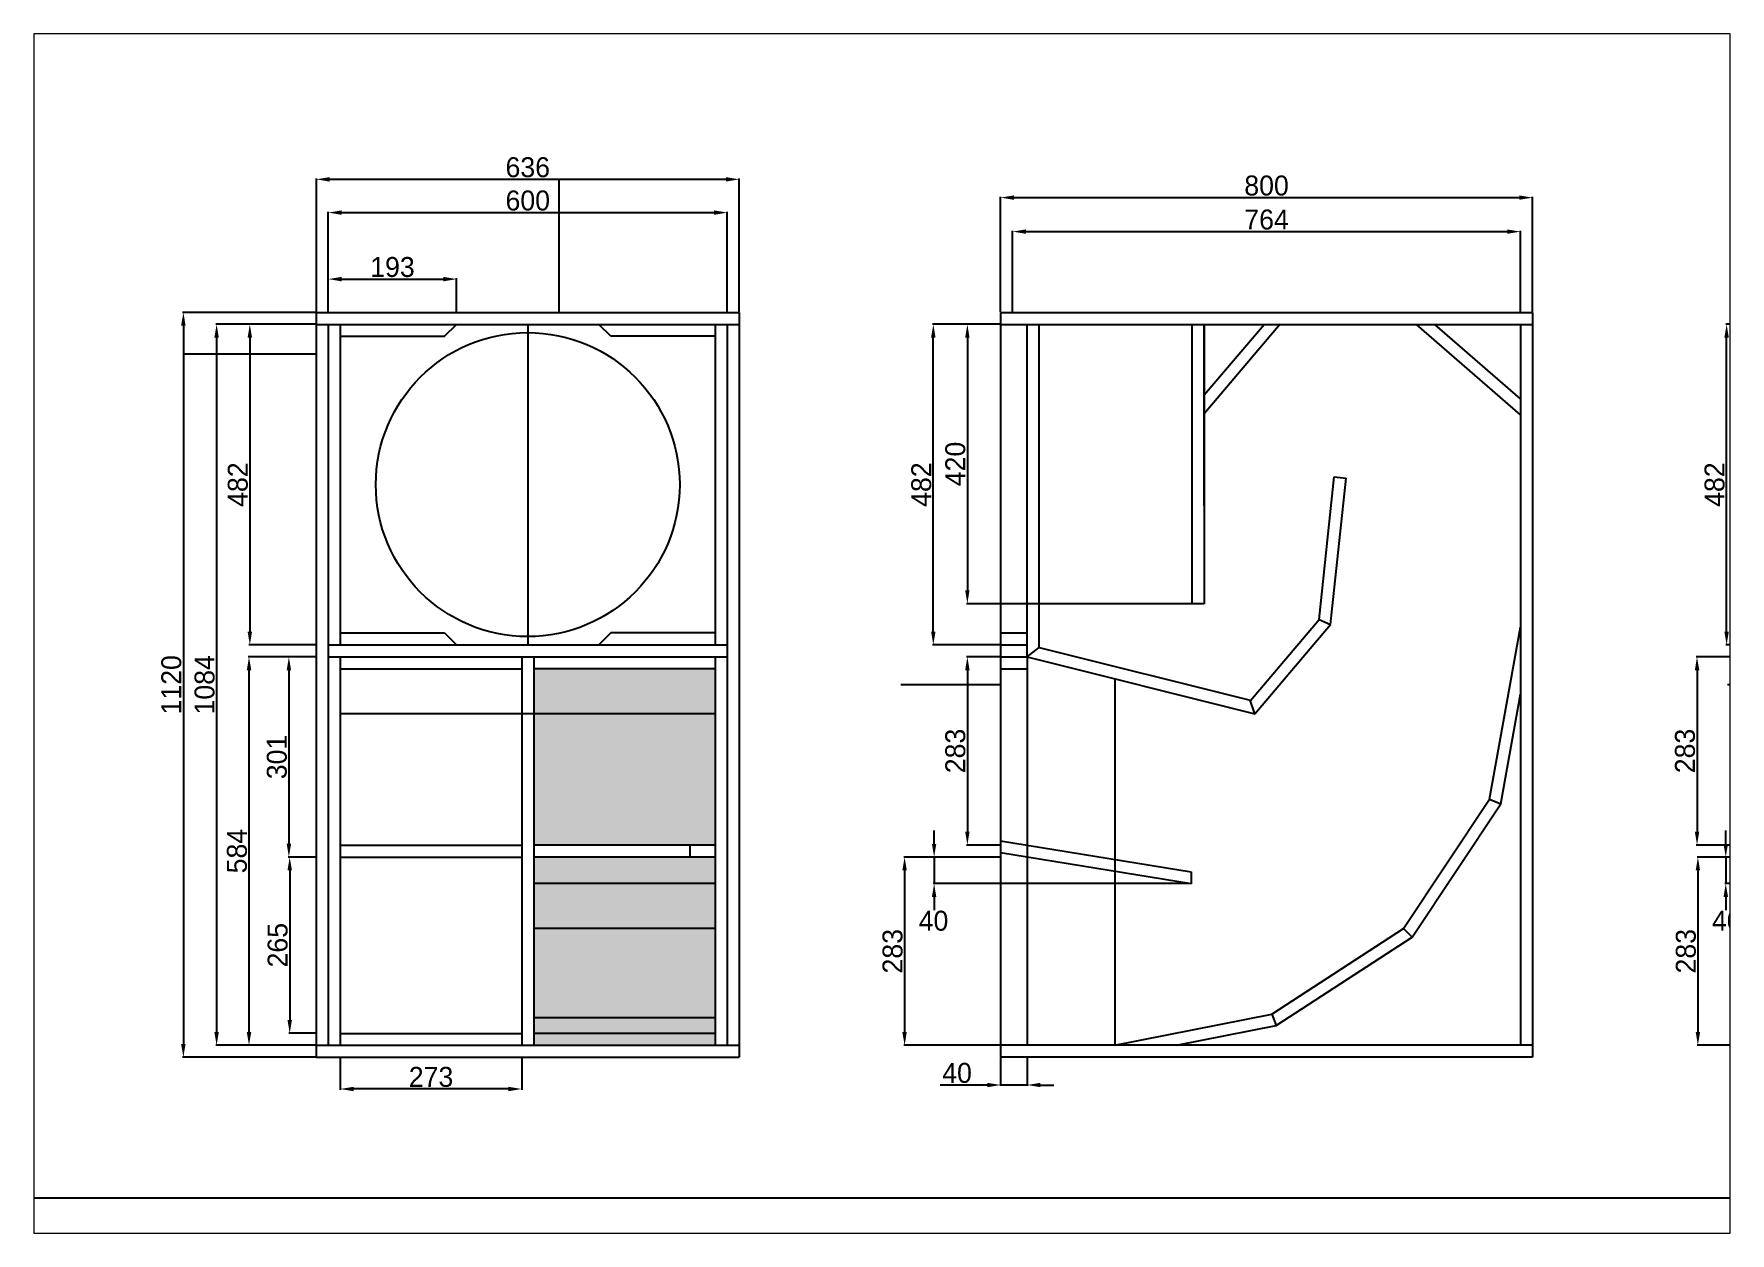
# Paper-space layout 'Layout1' of a CAD drawing. Header units: millimetres. Extents: x 30 to 267, y 21 to 189.
# The model-space entities are those that its viewports show. They can reach past a viewport. Long polylines and large blocks are cut down to what shows.
import ezdxf

# ---------------------------------------------------------------- set-up
doc = ezdxf.new("R2010")
doc.units = ezdxf.units.MM
for name, pattern in [('ACAD_ISO02W100', [15, 12, -3]), ('ACAD_ISO04W100', [30, 24, -3, 0, -3]), ('HIDDEN', [9.525, 6.35, -3.175])]:
    doc.linetypes.add(name, pattern=pattern)
doc.layers.add('Interior', color=7, linetype='HIDDEN')
doc.layers.add('Linhas apoio', color=8, linetype='ACAD_ISO04W100', transparency=0.3)
doc.dimstyles.new('roy-1', dxfattribs={"dimtxt": 30, "dimasz": 20, "dimexe": 1.25, "dimexo": 0.625, "dimgap": 3, "dimtad": 3, "dimtoh": 1, "dimdec": 0, "dimtxsty": 'Standard', "dimcen": 2.5, "dimadec": 0, "dimazin": 0, "dimtfac": 1, "dimtdec": 0, "dimtmove": 0, "dimatfit": 2, "dimfxl": 1, "dimarcsym": 0})

# ---------------------------------------------------------------- blocks, each defined once
blk = doc.blocks.new('*D252')
at = {"layer": 'Defpoints', "color": 0, "transparency": 16777216}
for p in [(10807.3, -877.7), (10607.3, -1997.7), (10807.3, -1997.7)]:
    blk.add_point(p, dxfattribs=at)
at = {"layer": 'Linhas apoio', "color": 0, "linetype": 'ACAD_ISO04W100', "lineweight": -2, "transparency": 16777216}
for p, q in [((10806.6, -877.7), (10606, -877.7)), ((10607.3, -897.7), (10607.3, -1977.7)), ((10806.6, -1997.7), (10606, -1997.7))]:
    blk.add_line(p, q, dxfattribs=at)
at = {"layer": 'Linhas apoio', "color": 0, "transparency": 16777216}
for points in [[(10603.9, -897.7), (10610.6, -897.7), (10607.3, -877.7)], [(10603.9, -1977.7), (10610.6, -1977.7), (10607.3, -1997.7)]]:
    blk.add_solid(points, dxfattribs=at)
at = {"layer": 'Linhas apoio', "color": 0, "transparency": 16777216, "insert": (10589.3, -1437.7), "char_height": 30, "attachment_point": 5, "rotation": 90}
blk.add_mtext('1120', dxfattribs=at)
blk = doc.blocks.new('*D253')
at = {"layer": 'Defpoints', "color": 0, "transparency": 16777216}
for p in [(10807.3, -895.7), (10657.3, -1979.7), (10807.3, -1979.7)]:
    blk.add_point(p, dxfattribs=at)
at = {"layer": 'Linhas apoio', "color": 0, "linetype": 'ACAD_ISO04W100', "lineweight": -2, "transparency": 16777216}
for p, q in [((10806.6, -895.7), (10656, -895.7)), ((10657.3, -915.7), (10657.3, -1959.7)), ((10806.6, -1979.7), (10656, -1979.7))]:
    blk.add_line(p, q, dxfattribs=at)
at = {"layer": 'Linhas apoio', "color": 0, "transparency": 16777216}
for points in [[(10653.9, -915.7), (10660.6, -915.7), (10657.3, -895.7)], [(10653.9, -1959.7), (10660.6, -1959.7), (10657.3, -1979.7)]]:
    blk.add_solid(points, dxfattribs=at)
at = {"layer": 'Linhas apoio', "color": 0, "transparency": 16777216, "insert": (10639.3, -1437.7), "char_height": 30, "attachment_point": 5, "rotation": 90}
blk.add_mtext('1084', dxfattribs=at)
blk = doc.blocks.new('*D258')
at = {"layer": 'Defpoints', "color": 0, "transparency": 16777216}
for p in [(11443.3, -677.7), (10807.3, -877.7), (11443.3, -877.7)]:
    blk.add_point(p, dxfattribs=at)
at = {"layer": 'Linhas apoio', "color": 0, "linetype": 'ACAD_ISO04W100', "lineweight": -2, "transparency": 16777216}
for p, q in [((10807.3, -877.1), (10807.3, -676.5)), ((10827.3, -677.7), (11423.3, -677.7)), ((11443.3, -877.1), (11443.3, -676.5))]:
    blk.add_line(p, q, dxfattribs=at)
at = {"layer": 'Linhas apoio', "color": 0, "transparency": 16777216}
for points in [[(10827.3, -674.4), (10827.3, -681.1), (10807.3, -677.7)], [(11423.3, -674.4), (11423.3, -681.1), (11443.3, -677.7)]]:
    blk.add_solid(points, dxfattribs=at)
at = {"layer": 'Linhas apoio', "color": 0, "transparency": 16777216, "insert": (11125.3, -659.7), "char_height": 30, "attachment_point": 5}
blk.add_mtext('636', dxfattribs=at)
blk = doc.blocks.new('*D259')
at = {"layer": 'Defpoints', "color": 0, "transparency": 16777216}
for p in [(11425.3, -727.7), (10825.3, -877.7), (11425.3, -877.7)]:
    blk.add_point(p, dxfattribs=at)
at = {"layer": 'Linhas apoio', "color": 0, "linetype": 'ACAD_ISO04W100', "lineweight": -2, "transparency": 16777216}
for p, q in [((10825.3, -877.1), (10825.3, -726.5)), ((10845.3, -727.7), (11405.3, -727.7)), ((11425.3, -877.1), (11425.3, -726.5))]:
    blk.add_line(p, q, dxfattribs=at)
at = {"layer": 'Linhas apoio', "color": 0, "transparency": 16777216}
for points in [[(10845.3, -724.4), (10845.3, -731.1), (10825.3, -727.7)], [(11405.3, -724.4), (11405.3, -731.1), (11425.3, -727.7)]]:
    blk.add_solid(points, dxfattribs=at)
at = {"layer": 'Linhas apoio', "color": 0, "transparency": 16777216, "insert": (11125.3, -709.7), "char_height": 30, "attachment_point": 5}
blk.add_mtext('600', dxfattribs=at)
blk = doc.blocks.new('*D260')
at = {"layer": 'Defpoints', "color": 0, "transparency": 16777216}
for p in [(11018.3, -827.7), (10825.3, -877.7), (11018.3, -877.7)]:
    blk.add_point(p, dxfattribs=at)
at = {"layer": 'Linhas apoio', "color": 0, "linetype": 'ACAD_ISO04W100', "lineweight": -2, "transparency": 16777216}
for p, q in [((10825.3, -877.1), (10825.3, -826.5)), ((10845.3, -827.7), (10998.3, -827.7)), ((11018.3, -877.1), (11018.3, -826.5))]:
    blk.add_line(p, q, dxfattribs=at)
at = {"layer": 'Linhas apoio', "color": 0, "transparency": 16777216}
for points in [[(10845.3, -824.4), (10845.3, -831.1), (10825.3, -827.7)], [(10998.3, -824.4), (10998.3, -831.1), (11018.3, -827.7)]]:
    blk.add_solid(points, dxfattribs=at)
at = {"layer": 'Linhas apoio', "color": 0, "transparency": 16777216, "insert": (10921.8, -809.7), "char_height": 30, "attachment_point": 5}
blk.add_mtext('193', dxfattribs=at)
blk = doc.blocks.new('*D261')
at = {"layer": 'Defpoints', "color": 0, "transparency": 16777216}
for p in [(10807.3, -1696.7), (10767.2, -1961.7), (10807.3, -1961.7)]:
    blk.add_point(p, dxfattribs=at)
at = {"layer": 'Linhas apoio', "color": 0, "linetype": 'ACAD_ISO04W100', "lineweight": -2, "transparency": 16777216}
for p, q in [((10806.6, -1696.7), (10766, -1696.7)), ((10767.2, -1716.7), (10767.2, -1941.7)), ((10806.6, -1961.7), (10766, -1961.7))]:
    blk.add_line(p, q, dxfattribs=at)
at = {"layer": 'Linhas apoio', "color": 0, "transparency": 16777216}
for points in [[(10763.9, -1716.7), (10770.6, -1716.7), (10767.2, -1696.7)], [(10763.9, -1941.7), (10770.6, -1941.7), (10767.2, -1961.7)]]:
    blk.add_solid(points, dxfattribs=at)
at = {"layer": 'Linhas apoio', "color": 0, "transparency": 16777216, "insert": (10749.2, -1829.2), "char_height": 30, "attachment_point": 5, "rotation": 90}
blk.add_mtext('265', dxfattribs=at)
blk = doc.blocks.new('*D262')
at = {"layer": 'Defpoints', "color": 0, "transparency": 16777216}
for p in [(12636.5, -705.2), (11836.5, -877.7), (12636.5, -877.7)]:
    blk.add_point(p, dxfattribs=at)
at = {"layer": 'Linhas apoio', "color": 0, "linetype": 'ACAD_ISO04W100', "lineweight": -2, "transparency": 16777216}
for p, q in [((11836.5, -877.1), (11836.5, -704)), ((11856.5, -705.2), (12616.5, -705.2)), ((12636.5, -877.1), (12636.5, -704))]:
    blk.add_line(p, q, dxfattribs=at)
at = {"layer": 'Linhas apoio', "color": 0, "transparency": 16777216}
for points in [[(11856.5, -701.9), (11856.5, -708.5), (11836.5, -705.2)], [(12616.5, -701.9), (12616.5, -708.5), (12636.5, -705.2)]]:
    blk.add_solid(points, dxfattribs=at)
at = {"layer": 'Linhas apoio', "color": 0, "transparency": 16777216, "insert": (12236.5, -687.2), "char_height": 30, "attachment_point": 5}
blk.add_mtext('800', dxfattribs=at)
blk = doc.blocks.new('*D263')
at = {"layer": 'Defpoints', "color": 0, "transparency": 16777216}
for p in [(12618.5, -756.3), (11854.5, -877.7), (12618.5, -877.7)]:
    blk.add_point(p, dxfattribs=at)
at = {"layer": 'Linhas apoio', "color": 0, "linetype": 'ACAD_ISO04W100', "lineweight": -2, "transparency": 16777216}
for p, q in [((11854.5, -877.1), (11854.5, -755)), ((11874.5, -756.3), (12598.5, -756.3)), ((12618.5, -877.1), (12618.5, -755))]:
    blk.add_line(p, q, dxfattribs=at)
at = {"layer": 'Linhas apoio', "color": 0, "transparency": 16777216}
for points in [[(11874.5, -753), (11874.5, -759.6), (11854.5, -756.3)], [(12598.5, -753), (12598.5, -759.6), (12618.5, -756.3)]]:
    blk.add_solid(points, dxfattribs=at)
at = {"layer": 'Linhas apoio', "color": 0, "transparency": 16777216, "insert": (12236.5, -738.3), "char_height": 30, "attachment_point": 5}
blk.add_mtext('764', dxfattribs=at)
blk = doc.blocks.new('*D277')
at = {"layer": 'Defpoints', "color": 0, "transparency": 16777216}
for p in [(10807.3, -1395.7), (10766, -1696.7), (10807.3, -1696.7)]:
    blk.add_point(p, dxfattribs=at)
at = {"layer": 'Linhas apoio', "color": 0, "linetype": 'ACAD_ISO04W100', "lineweight": -2, "transparency": 16777216}
for p, q in [((10806.6, -1395.7), (10764.7, -1395.7)), ((10766, -1415.7), (10766, -1676.7)), ((10806.6, -1696.7), (10764.7, -1696.7))]:
    blk.add_line(p, q, dxfattribs=at)
at = {"layer": 'Linhas apoio', "color": 0, "transparency": 16777216}
for points in [[(10762.7, -1415.7), (10769.3, -1415.7), (10766, -1395.7)], [(10762.7, -1676.7), (10769.3, -1676.7), (10766, -1696.7)]]:
    blk.add_solid(points, dxfattribs=at)
at = {"layer": 'Linhas apoio', "color": 0, "transparency": 16777216, "insert": (10748, -1546.2), "char_height": 30, "attachment_point": 5, "rotation": 90}
blk.add_mtext('301', dxfattribs=at)
blk = doc.blocks.new('*D279')
at = {"layer": 'Defpoints', "color": 0, "transparency": 16777216}
for p in [(11836.5, -1395.7), (11786.5, -1678.6), (11836.5, -1678.6)]:
    blk.add_point(p, dxfattribs=at)
at = {"layer": 'Linhas apoio', "color": 0, "linetype": 'ACAD_ISO04W100', "lineweight": -2, "transparency": 16777216}
for p, q in [((11835.9, -1395.7), (11785.3, -1395.7)), ((11786.5, -1415.7), (11786.5, -1658.6)), ((11835.9, -1678.6), (11785.3, -1678.6))]:
    blk.add_line(p, q, dxfattribs=at)
at = {"layer": 'Linhas apoio', "color": 0, "transparency": 16777216}
for points in [[(11783.2, -1415.7), (11789.8, -1415.7), (11786.5, -1395.7)], [(11783.2, -1658.6), (11789.8, -1658.6), (11786.5, -1678.6)]]:
    blk.add_solid(points, dxfattribs=at)
at = {"layer": 'Linhas apoio', "color": 0, "transparency": 16777216, "insert": (11768.5, -1537.2), "char_height": 30, "attachment_point": 5, "rotation": 90}
blk.add_mtext('283', dxfattribs=at)
blk = doc.blocks.new('*D280')
at = {"layer": 'Defpoints', "color": 0, "transparency": 16777216}
for p in [(11836.5, -1696.8), (11692.1, -1979.7), (11836.5, -1979.7)]:
    blk.add_point(p, dxfattribs=at)
at = {"layer": 'Linhas apoio', "color": 0, "linetype": 'ACAD_ISO04W100', "lineweight": -2, "transparency": 16777216}
for p, q in [((11835.9, -1696.8), (11690.8, -1696.8)), ((11692.1, -1716.8), (11692.1, -1959.7)), ((11835.9, -1979.7), (11690.8, -1979.7))]:
    blk.add_line(p, q, dxfattribs=at)
at = {"layer": 'Linhas apoio', "color": 0, "transparency": 16777216}
for points in [[(11688.7, -1716.8), (11695.4, -1716.8), (11692.1, -1696.8)], [(11688.7, -1959.7), (11695.4, -1959.7), (11692.1, -1979.7)]]:
    blk.add_solid(points, dxfattribs=at)
at = {"layer": 'Linhas apoio', "color": 0, "transparency": 16777216, "insert": (11674.1, -1838.3), "char_height": 30, "attachment_point": 5, "rotation": 90}
blk.add_mtext('283', dxfattribs=at)
blk = doc.blocks.new('*D281')
at = {"layer": 'Defpoints', "color": 0, "transparency": 16777216}
for p in [(11836.5, -1696.8), (11736.5, -1736.5), (12120.4, -1736.5)]:
    blk.add_point(p, dxfattribs=at)
at = {"layer": 'Linhas apoio', "color": 0, "linetype": 'ACAD_ISO04W100', "lineweight": -2, "transparency": 16777216}
for p, q in [((11736.5, -1676.8), (11736.5, -1656.8)), ((11835.9, -1696.8), (11735.3, -1696.8)), ((11736.5, -1696.8), (11736.5, -1736.5)), ((12119.7, -1736.5), (11735.3, -1736.5)), ((11736.5, -1756.5), (11736.5, -1776.5))]:
    blk.add_line(p, q, dxfattribs=at)
at = {"layer": 'Linhas apoio', "color": 0, "transparency": 16777216}
for points in [[(11733.2, -1676.8), (11739.8, -1676.8), (11736.5, -1696.8)], [(11733.2, -1756.5), (11739.8, -1756.5), (11736.5, -1736.5)]]:
    blk.add_solid(points, dxfattribs=at)
at = {"layer": 'Linhas apoio', "color": 0, "transparency": 16777216, "insert": (11735.6, -1792.6), "char_height": 30, "attachment_point": 5}
blk.add_mtext('40', dxfattribs=at)
blk = doc.blocks.new('*D283')
at = {"layer": 'Defpoints', "color": 0, "transparency": 16777216}
for p in [(11735.3, -895.7), (11836.5, -895.7), (11836.5, -1377.7)]:
    blk.add_point(p, dxfattribs=at)
at = {"layer": 'Linhas apoio', "color": 0, "linetype": 'ACAD_ISO04W100', "lineweight": -2, "transparency": 16777216}
for p, q in [((11835.9, -895.7), (11734, -895.7)), ((11735.3, -1357.7), (11735.3, -915.7)), ((11835.9, -1377.7), (11734, -1377.7))]:
    blk.add_line(p, q, dxfattribs=at)
at = {"layer": 'Linhas apoio', "color": 0, "transparency": 16777216}
for points in [[(11731.9, -915.7), (11738.6, -915.7), (11735.3, -895.7)], [(11731.9, -1357.7), (11738.6, -1357.7), (11735.3, -1377.7)]]:
    blk.add_solid(points, dxfattribs=at)
at = {"layer": 'Linhas apoio', "color": 0, "transparency": 16777216, "insert": (11717.3, -1136.7), "char_height": 30, "attachment_point": 5, "rotation": 90}
blk.add_mtext('482', dxfattribs=at)
blk = doc.blocks.new('*D284')
at = {"layer": 'Defpoints', "color": 0, "transparency": 16777216}
for p in [(11836.5, -895.7), (11786.5, -1315.7), (12124.5, -1315.7)]:
    blk.add_point(p, dxfattribs=at)
at = {"layer": 'Linhas apoio', "color": 0, "linetype": 'ACAD_ISO04W100', "lineweight": -2, "transparency": 16777216}
for p, q in [((11835.9, -895.7), (11785.3, -895.7)), ((11786.5, -915.7), (11786.5, -1295.7)), ((12123.9, -1315.7), (11785.3, -1315.7))]:
    blk.add_line(p, q, dxfattribs=at)
at = {"layer": 'Linhas apoio', "color": 0, "transparency": 16777216}
for points in [[(11783.2, -915.7), (11789.8, -915.7), (11786.5, -895.7)], [(11783.2, -1295.7), (11789.8, -1295.7), (11786.5, -1315.7)]]:
    blk.add_solid(points, dxfattribs=at)
at = {"layer": 'Linhas apoio', "color": 0, "transparency": 16777216, "insert": (11768.5, -1105.7), "char_height": 30, "attachment_point": 5, "rotation": 90}
blk.add_mtext('420', dxfattribs=at)
blk = doc.blocks.new('*D289')
at = {"layer": 'Defpoints', "color": 0, "transparency": 16777216}
for p in [(11836.5, -1997.7), (11876.5, -1997.7), (11836.5, -2039.4)]:
    blk.add_point(p, dxfattribs=at)
at = {"layer": 'Linhas apoio', "color": 0, "linetype": 'ACAD_ISO04W100', "lineweight": -2, "transparency": 16777216}
for p, q in [((11836.5, -1998.3), (11836.5, -2040.7)), ((11876.5, -1998.3), (11876.5, -2040.7)), ((11816.5, -2039.4), (11745.5, -2039.4)), ((11876.5, -2039.4), (11836.5, -2039.4)), ((11896.5, -2039.4), (11916.5, -2039.4))]:
    blk.add_line(p, q, dxfattribs=at)
at = {"layer": 'Linhas apoio', "color": 0, "transparency": 16777216}
for points in [[(11816.5, -2036.1), (11816.5, -2042.7), (11836.5, -2039.4)], [(11896.5, -2036.1), (11896.5, -2042.7), (11876.5, -2039.4)]]:
    blk.add_solid(points, dxfattribs=at)
at = {"layer": 'Linhas apoio', "color": 0, "transparency": 16777216, "insert": (11771, -2021.4), "char_height": 30, "attachment_point": 5}
blk.add_mtext('40', dxfattribs=at)
blk = doc.blocks.new('*D294')
at = {"layer": 'Defpoints', "color": 0, "transparency": 16777216}
for p in [(13029.7, -1395.7), (12884, -1678.6), (13029.7, -1678.6)]:
    blk.add_point(p, dxfattribs=at)
at = {"layer": 'Linhas apoio', "color": 0, "linetype": 'ACAD_ISO04W100', "lineweight": -2, "transparency": 16777216}
for p, q in [((13029.1, -1395.7), (12882.8, -1395.7)), ((12884, -1415.7), (12884, -1658.6)), ((13029.1, -1678.6), (12882.8, -1678.6))]:
    blk.add_line(p, q, dxfattribs=at)
at = {"layer": 'Linhas apoio', "color": 0, "transparency": 16777216}
for points in [[(12880.7, -1415.7), (12887.4, -1415.7), (12884, -1395.7)], [(12880.7, -1658.6), (12887.4, -1658.6), (12884, -1678.6)]]:
    blk.add_solid(points, dxfattribs=at)
at = {"layer": 'Linhas apoio', "color": 0, "transparency": 16777216, "insert": (12866, -1537.2), "char_height": 30, "attachment_point": 5, "rotation": 90}
blk.add_mtext('283', dxfattribs=at)
blk = doc.blocks.new('*D295')
at = {"layer": 'Defpoints', "color": 0, "transparency": 16777216}
for p in [(13029.7, -1696.8), (12885.3, -1979.7), (13029.7, -1979.7)]:
    blk.add_point(p, dxfattribs=at)
at = {"layer": 'Linhas apoio', "color": 0, "linetype": 'ACAD_ISO04W100', "lineweight": -2, "transparency": 16777216}
for p, q in [((13029.1, -1696.8), (12884, -1696.8)), ((12885.3, -1716.8), (12885.3, -1959.7)), ((13029.1, -1979.7), (12884, -1979.7))]:
    blk.add_line(p, q, dxfattribs=at)
at = {"layer": 'Linhas apoio', "color": 0, "transparency": 16777216}
for points in [[(12882, -1716.8), (12888.6, -1716.8), (12885.3, -1696.8)], [(12882, -1959.7), (12888.6, -1959.7), (12885.3, -1979.7)]]:
    blk.add_solid(points, dxfattribs=at)
at = {"layer": 'Linhas apoio', "color": 0, "transparency": 16777216, "insert": (12867.3, -1838.3), "char_height": 30, "attachment_point": 5, "rotation": 90}
blk.add_mtext('283', dxfattribs=at)
blk = doc.blocks.new('*D296')
at = {"layer": 'Defpoints', "color": 0, "transparency": 16777216}
for p in [(13029.7, -1696.8), (12927.2, -1736.5), (13313.6, -1736.5)]:
    blk.add_point(p, dxfattribs=at)
at = {"layer": 'Linhas apoio', "color": 0, "linetype": 'ACAD_ISO04W100', "lineweight": -2, "transparency": 16777216}
for p, q in [((12927.2, -1676.8), (12927.2, -1656.8)), ((13029.1, -1696.8), (12926, -1696.8)), ((12927.2, -1696.8), (12927.2, -1736.5)), ((13313, -1736.5), (12926, -1736.5)), ((12927.2, -1756.5), (12927.2, -1776.5))]:
    blk.add_line(p, q, dxfattribs=at)
at = {"layer": 'Linhas apoio', "color": 0, "transparency": 16777216}
for points in [[(12923.9, -1676.8), (12930.6, -1676.8), (12927.2, -1696.8)], [(12923.9, -1756.5), (12930.6, -1756.5), (12927.2, -1736.5)]]:
    blk.add_solid(points, dxfattribs=at)
at = {"layer": 'Linhas apoio', "color": 0, "transparency": 16777216, "insert": (12928.8, -1792.6), "char_height": 30, "attachment_point": 5}
blk.add_mtext('40', dxfattribs=at)
blk = doc.blocks.new('*D297')
at = {"layer": 'Defpoints', "color": 0, "transparency": 16777216}
for p in [(12928.5, -895.7), (13029.7, -895.7), (13029.7, -1377.7)]:
    blk.add_point(p, dxfattribs=at)
at = {"layer": 'Linhas apoio', "color": 0, "linetype": 'ACAD_ISO04W100', "lineweight": -2, "transparency": 16777216}
for p, q in [((13029.1, -895.7), (12927.2, -895.7)), ((12928.5, -1357.7), (12928.5, -915.7)), ((13029.1, -1377.7), (12927.2, -1377.7))]:
    blk.add_line(p, q, dxfattribs=at)
at = {"layer": 'Linhas apoio', "color": 0, "transparency": 16777216}
for points in [[(12925.1, -915.7), (12931.8, -915.7), (12928.5, -895.7)], [(12925.1, -1357.7), (12931.8, -1357.7), (12928.5, -1377.7)]]:
    blk.add_solid(points, dxfattribs=at)
at = {"layer": 'Linhas apoio', "color": 0, "transparency": 16777216, "insert": (12910.5, -1136.7), "char_height": 30, "attachment_point": 5, "rotation": 90}
blk.add_mtext('482', dxfattribs=at)
blk = doc.blocks.new('*D301')
at = {"layer": 'Defpoints', "color": 0, "transparency": 16777216}
for p in [(13029.7, -1997.7), (13069.7, -1997.7), (13029.7, -2039.4)]:
    blk.add_point(p, dxfattribs=at)
at = {"layer": 'Linhas apoio', "color": 0, "linetype": 'ACAD_ISO04W100', "lineweight": -2, "transparency": 16777216}
for p, q in [((13029.7, -1998.3), (13029.7, -2040.7)), ((13069.7, -1998.3), (13069.7, -2040.7)), ((13009.7, -2039.4), (12938.7, -2039.4)), ((13069.7, -2039.4), (13029.7, -2039.4)), ((13089.7, -2039.4), (13109.7, -2039.4))]:
    blk.add_line(p, q, dxfattribs=at)
at = {"layer": 'Linhas apoio', "color": 0, "transparency": 16777216}
for points in [[(13009.7, -2036.1), (13009.7, -2042.7), (13029.7, -2039.4)], [(13089.7, -2036.1), (13089.7, -2042.7), (13069.7, -2039.4)]]:
    blk.add_solid(points, dxfattribs=at)
at = {"layer": 'Linhas apoio', "color": 0, "transparency": 16777216, "insert": (12964.2, -2021.4), "char_height": 30, "attachment_point": 5}
blk.add_mtext('40', dxfattribs=at)
blk = doc.blocks.new('*D320')
at = {"layer": 'Defpoints', "color": 0, "transparency": 16777216}
for p in [(10807.3, -895.7), (10707.3, -1377.7), (10807.3, -1377.7)]:
    blk.add_point(p, dxfattribs=at)
at = {"layer": 'Linhas apoio', "color": 0, "linetype": 'ACAD_ISO04W100', "lineweight": -2, "transparency": 16777216}
for p, q in [((10806.6, -895.7), (10706, -895.7)), ((10707.3, -915.7), (10707.3, -1357.7)), ((10806.6, -1377.7), (10706, -1377.7))]:
    blk.add_line(p, q, dxfattribs=at)
at = {"layer": 'Linhas apoio', "color": 0, "transparency": 16777216}
for points in [[(10703.9, -915.7), (10710.6, -915.7), (10707.3, -895.7)], [(10703.9, -1357.7), (10710.6, -1357.7), (10707.3, -1377.7)]]:
    blk.add_solid(points, dxfattribs=at)
at = {"layer": 'Linhas apoio', "color": 0, "transparency": 16777216, "insert": (10689.3, -1136.7), "char_height": 30, "attachment_point": 5, "rotation": 90}
blk.add_mtext('482', dxfattribs=at)
blk = doc.blocks.new('*D321')
at = {"layer": 'Defpoints', "color": 0, "transparency": 16777216}
for p in [(10807.3, -1395.7), (10706, -1979.7), (10807.3, -1979.7)]:
    blk.add_point(p, dxfattribs=at)
at = {"layer": 'Linhas apoio', "color": 0, "linetype": 'ACAD_ISO04W100', "lineweight": -2, "transparency": 16777216}
for p, q in [((10806.6, -1395.7), (10704.8, -1395.7)), ((10706, -1415.7), (10706, -1959.7)), ((10806.6, -1979.7), (10704.8, -1979.7))]:
    blk.add_line(p, q, dxfattribs=at)
at = {"layer": 'Linhas apoio', "color": 0, "transparency": 16777216}
for points in [[(10702.7, -1415.7), (10709.4, -1415.7), (10706, -1395.7)], [(10702.7, -1959.7), (10709.4, -1959.7), (10706, -1979.7)]]:
    blk.add_solid(points, dxfattribs=at)
at = {"layer": 'Linhas apoio', "color": 0, "transparency": 16777216, "insert": (10688, -1687.7), "char_height": 30, "attachment_point": 5, "rotation": 90}
blk.add_mtext('584', dxfattribs=at)
blk = doc.blocks.new('*D322')
at = {"layer": 'Defpoints', "color": 0, "transparency": 16777216}
for p in [(10843.3, -1997.7), (11116.3, -1997.7), (10843.3, -2045.4)]:
    blk.add_point(p, dxfattribs=at)
at = {"layer": 'Linhas apoio', "color": 0, "linetype": 'ACAD_ISO04W100', "lineweight": -2, "transparency": 16777216}
for p, q in [((10843.3, -1998.3), (10843.3, -2046.7)), ((11116.3, -1998.3), (11116.3, -2046.7)), ((11096.3, -2045.4), (10863.3, -2045.4))]:
    blk.add_line(p, q, dxfattribs=at)
at = {"layer": 'Linhas apoio', "color": 0, "transparency": 16777216}
for points in [[(10863.3, -2042.1), (10863.3, -2048.7), (10843.3, -2045.4)], [(11096.3, -2042.1), (11096.3, -2048.7), (11116.3, -2045.4)]]:
    blk.add_solid(points, dxfattribs=at)
at = {"layer": 'Linhas apoio', "color": 0, "transparency": 16777216, "insert": (10979.8, -2027.4), "char_height": 30, "attachment_point": 5}
blk.add_mtext('273', dxfattribs=at)

msp = doc.modelspace()

# ---------------------------------------------------------------- hatches: boundary and pattern name
at = {"layer": 'Linhas apoio', "transparency": 33554554}
h = msp.add_hatch(color=256, dxfattribs=at)
h.dxf.hatch_style = 1
h.set_gradient(color1=(255, 255, 255), color2=(0, 0, 0), rotation=270)
h.paths.add_polyline_path([(11134.274, -1413.717), (11134.274, -1481.115), (11407.274, -1481.115), (11407.274, -1413.717)])
h = msp.add_hatch(color=256, dxfattribs=at)
h.dxf.hatch_style = 1
h.set_gradient(color2=(0, 0, 0), rotation=90)
h.paths.add_polyline_path([(11134.274, -1481.115), (11407.274, -1481.115), (11407.274, -1678.717), (11134.274, -1678.717)])
h = msp.add_hatch(color=256, dxfattribs=at)
h.dxf.hatch_style = 1
h.set_gradient(color1=(199, 200, 202), color2=(0, 0, 0), rotation=270, one_color=1)
h.paths.add_polyline_path([(11134.274, -1736.527), (11407.274, -1736.527), (11407.274, -1696.717), (11134.274, -1696.717)])
h = msp.add_hatch(color=256, dxfattribs=at)
h.dxf.hatch_style = 1
h.set_gradient(color2=(0, 0, 0), rotation=90)
h.paths.add_polyline_path([(11134.274, -1736.527), (11407.274, -1736.527), (11407.274, -1838.172), (11134.274, -1838.172)])
h = msp.add_hatch(color=256, dxfattribs=at)
h.dxf.hatch_style = 1
h.set_gradient(rotation=270)
h.paths.add_polyline_path([(11134.274, -1837.848), (11407.274, -1837.848), (11407.274, -1979.717), (11134.274, -1979.717)])

# ---------------------------------------------------------------- linework, layer by layer
for p, q in [((11172.552, -727.717), (11172.552, -677.717)), ((11172.552, -777.717), (11172.552, -727.717)), ((11172.552, -827.717), (11172.552, -777.717)), ((11172.552, -877.717), (11172.552, -827.717)), ((10807.274, -877.717), (11443.274, -877.717)), ((10807.274, -877.717), (10807.274, -1997.717)), ((11443.274, -877.717), (11443.274, -1997.717)), ((11836.5, -877.717), (11836.5, -1997.717)), ((11836.5, -877.717), (12636.5, -877.717)), ((12636.5, -877.717), (12636.5, -1997.717)), ((10807.274, -895.717), (11443.274, -895.717)), ((10825.274, -895.717), (10825.274, -1979.717)), ((10843.274, -895.717), (10843.274, -1377.717)), ((10843.274, -913.717), (11000.274, -913.717)), ((11000.274, -913.717), (11018.274, -895.717)), ((11125.274, -895.717), (11125.274, -1377.717)), ((11250.274, -913.717), (11232.274, -895.717)), ((11407.274, -913.717), (11250.274, -913.717)), ((11407.274, -895.717), (11407.274, -1377.717)), ((11425.274, -895.717), (11425.274, -1979.717)), ((11836.5, -895.717), (12636.5, -895.717)), ((11876.5, -1395.717), (11876.5, -895.717)), ((12618.5, -895.717), (12618.5, -1979.717)), ((10657.274, -940.498), (10607.274, -940.498)), ((10707.274, -940.498), (10657.274, -940.498)), ((10757.274, -940.498), (10707.274, -940.498)), ((10807.274, -940.498), (10757.274, -940.498)), ((10843.274, -1359.717), (11000.274, -1359.717)), ((11000.274, -1359.717), (11018.274, -1377.717)), ((11250.274, -1359.717), (11232.274, -1377.717)), ((11407.274, -1359.717), (11250.274, -1359.717)), ((10825.274, -1377.717), (11425.274, -1377.717)), ((10825.274, -1395.717), (11425.274, -1395.717)), ((10843.274, -1395.717), (10843.274, -1979.717)), ((11116.274, -1395.717), (11116.274, -1979.717)), ((11134.274, -1395.717), (11134.274, -1979.717)), ((11407.274, -1395.717), (11407.274, -1979.717)), ((11876.5, -1395.717), (11876.5, -1395.717)), ((11876.5, -1395.717), (11876.5, -1979.717)), ((10843.274, -1413.717), (11116.274, -1413.717)), ((11407.274, -1413.717), (11134.274, -1413.717)), ((11736.5, -1437.717), (11686.5, -1437.717)), ((11786.5, -1437.717), (11736.5, -1437.717)), ((11836.5, -1437.717), (11786.5, -1437.717)), ((12979.726, -1437.717), (12929.726, -1437.717)), ((10843.274, -1678.717), (11116.274, -1678.717)), ((11407.274, -1678.717), (11134.274, -1678.717)), ((11369.242, -1678.717), (11369.242, -1696.717)), ((10843.274, -1696.717), (11116.274, -1696.717)), ((11407.274, -1696.717), (11134.274, -1696.717)), ((10843.274, -1961.717), (11116.274, -1961.717)), ((11407.274, -1961.717), (11134.274, -1961.717)), ((10807.274, -1979.717), (11443.274, -1979.717)), ((12636.5, -1979.717), (11836.5, -1979.717)), ((12008.505, -1979.717), (12008.505, -1979.717)), ((10807.274, -1997.717), (11443.274, -1997.717)), ((12636.5, -1997.717), (11836.5, -1997.717)), ((10306.197, -2208.863), (13176.197, -2208.863))]:
    msp.add_line(p, q)
at = {"linetype": 'ACAD_ISO02W100'}
for p, q in [((11407.274, -1736.527), (11134.274, -1736.527)), ((11407.274, -1938.224), (11134.274, -1938.224))]:
    msp.add_line(p, q, dxfattribs=at)
at = {"linetype": 'ACAD_ISO02W100', "transparency": 33554610}
msp.add_line((11407.274, -1804.004), (11134.274, -1804.004), dxfattribs=at)
msp.add_circle((11125.274, -1136.717), 228.5)
at = {"layer": 'Interior', "linetype": 'HIDDEN'}
for p, q in [((11894.5, -1381.654), (11894.5, -895.717)), ((11876.5, -1395.717), (11894.5, -1381.654)), ((11894.5, -1381.654), (12211.913, -1460.794))]:
    msp.add_line(p, q, dxfattribs=at)
at = {"layer": 'Interior'}
for p, q in [((12124.5, -1315.717), (12124.5, -895.717)), ((12142.5, -1029.717), (12257.155, -894.872)), ((12142.5, -1167.874), (12142.5, -895.717)), ((12142.5, -895.717), (12142.5, -1315.717)), ((12142.5, -1001.929), (12232.809, -895.717)), ((12618.5, -1031.717), (12462.266, -895.717)), ((12618.5, -1007.853), (12489.681, -895.717)), ((12315.489, -1339.426), (12338.429, -1124.982)), ((12332.798, -1346.842), (12356.327, -1126.896)), ((12338.429, -1124.982), (12356.327, -1126.896)), ((12142.5, -1315.717), (12124.5, -1315.717)), ((12212.126, -1461.402), (12315.489, -1339.426)), ((12219.015, -1481.115), (12332.798, -1346.842)), ((12315.489, -1339.426), (12332.798, -1346.842)), ((12571.689, -1609.646), (12618.5, -1350.848)), ((11836.5, -1377.717), (11876.5, -1377.717)), ((11836.5, -1395.717), (11876.5, -1395.717)), ((11876.5, -1395.717), (12219.015, -1481.115)), ((12588.741, -1616.502), (12618.5, -1451.977)), ((12219.015, -1481.115), (12211.913, -1460.794)), ((12442.658, -1804.181), (12571.835, -1609.427)), ((12455.594, -1817.243), (12588.741, -1616.502)), ((12571.835, -1609.427), (12588.741, -1616.502)), ((11836.5, -1672.088), (12123.253, -1718.761)), ((12123.253, -1736.998), (11836.5, -1690.325)), ((12123.253, -1718.761), (12123.253, -1736.998)), ((12244.228, -1933.043), (12442.658, -1804.181)), ((12442.658, -1804.181), (12455.594, -1817.243)), ((12251.125, -1950.026), (12455.594, -1817.243)), ((12008.505, -1979.717), (12244.228, -1933.043)), ((12244.228, -1933.043), (12251.125, -1950.026)), ((12101.176, -1979.717), (12251.125, -1950.026))]:
    msp.add_line(p, q, dxfattribs=at)
at = {"layer": 'Interior', "linetype": 'ACAD_ISO02W100'}
for p, q in [((11836.5, -1359.717), (11876.5, -1359.717)), ((11836.5, -1413.717), (11876.5, -1413.717)), ((12008.505, -1428.629), (12008.505, -1979.717))]:
    msp.add_line(p, q, dxfattribs=at)
at = {"layer": 'Linhas apoio'}
msp.add_line((11407.274, -1481.115), (10843.274, -1481.115), dxfattribs=at)

# ---------------------------------------------------------------- dimensions: what is measured, and where the dimension line sits
for base, p1, p2, picture, middle in [((11443.274, -677.717), (10807.274, -877.717), (11443.274, -877.717), '*D258', (11125.274, -659.717)), ((12636.5, -705.208), (11836.5, -877.717), (12636.5, -877.717), '*D262', (12236.5, -687.208)), ((11425.274, -727.717), (10825.274, -877.717), (11425.274, -877.717), '*D259', (11125.274, -709.717)), ((12618.5, -756.284), (11854.5, -877.717), (12618.5, -877.717), '*D263', (12236.5, -738.284)), ((11018.274, -827.717), (10825.274, -877.717), (11018.274, -877.717), '*D260', (10921.774, -809.717)), ((10843.274, -2045.414), (11116.274, -1997.717), (10843.274, -1997.717), '*D322', (10979.774, -2027.414)), ((11836.5, -2039.414), (11876.5, -1997.717), (11836.5, -1997.717), '*D289', (11771, -2021.414)), ((13029.726, -2039.414), (13069.726, -1997.717), (13029.726, -1997.717), '*D301', (12964.226, -2021.414))]:
    dim = msp.add_linear_dim(base=base, p1=p1, p2=p2, dimstyle='roy-1', dxfattribs=at)
    dim.commit()
    dim.dimension.update_dxf_attribs({"geometry": picture, "text_midpoint": middle})
for base, p1, p2, picture, middle in [((10607.274, -1997.717), (10807.274, -877.717), (10807.274, -1997.717), '*D252', (10589.274, -1437.717)), ((10657.274, -1979.717), (10807.274, -895.717), (10807.274, -1979.717), '*D253', (10639.274, -1437.717)), ((10707.274, -1377.717), (10807.274, -895.717), (10807.274, -1377.717), '*D320', (10689.274, -1136.717)), ((11735.25, -895.717), (11836.5, -1377.717), (11836.5, -895.717), '*D283', (11717.25, -1136.717)), ((11786.5, -1315.717), (11836.5, -895.717), (12124.5, -1315.717), '*D284', (11768.5, -1105.717)), ((12928.476, -895.717), (13029.726, -1377.717), (13029.726, -895.717), '*D297', (12910.476, -1136.717)), ((10706.024, -1979.717), (10807.274, -1395.717), (10807.274, -1979.717), '*D321', (10688.024, -1687.717)), ((10765.998, -1696.717), (10807.274, -1395.717), (10807.274, -1696.717), '*D277', (10747.998, -1546.217)), ((11786.5, -1678.599), (11836.5, -1395.717), (11836.5, -1678.599), '*D279', (11768.5, -1537.158)), ((12884.04, -1678.599), (13029.726, -1395.717), (13029.726, -1678.599), '*D294', (12866.04, -1537.158)), ((10767.248, -1961.717), (10807.274, -1696.717), (10807.274, -1961.717), '*D261', (10749.248, -1829.217)), ((11692.064, -1979.717), (11836.5, -1696.835), (11836.5, -1979.717), '*D280', (11674.064, -1838.276)), ((12885.29, -1979.717), (13029.726, -1696.835), (13029.726, -1979.717), '*D295', (12867.29, -1838.276))]:
    dim = msp.add_linear_dim(base=base, p1=p1, p2=p2, angle=90, dimstyle='roy-1', dxfattribs=at)
    dim.commit()
    dim.dimension.update_dxf_attribs({"geometry": picture, "text_midpoint": middle})
for base, p1, p2, picture, middle in [((11736.5, -1736.527), (11836.5, -1696.835), (12120.361, -1736.527), '*D281', (11735.55, -1792.579)), ((12927.226, -1736.527), (13029.726, -1696.835), (13313.587, -1736.527), '*D296', (12928.776, -1792.579))]:
    dim = msp.add_linear_dim(base=base, p1=p1, p2=p2, angle=90, dimstyle='roy-1', override={"dimtmove": 2}, dxfattribs=at)
    dim.commit()
    dim.dimension.update_dxf_attribs({"geometry": picture, "text_midpoint": middle, "dimtype": 160})

psp = doc.layouts.get("Layout1")

# ---------------------------------------------------------------- viewports
at = {"layer": '0', "view_target_point": (11658.102, -1360.599)}
psp.add_viewport(center=(148.5, 104.94), size=(237.6, 167.9109), view_center_point=(0, 0), view_height=1802.92021, dxfattribs=at)

doc.saveas('drawing.dxf')
